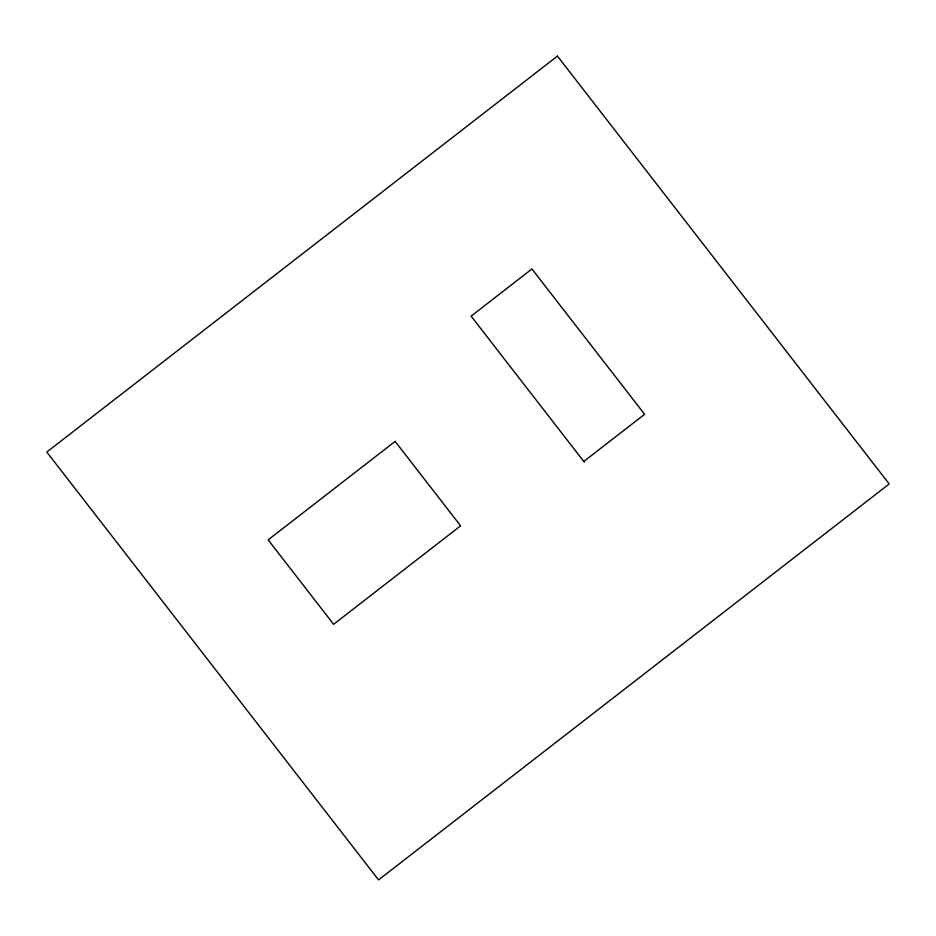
<?xml version="1.0" encoding="UTF-8"?>
<svg xmlns="http://www.w3.org/2000/svg" width="936" height="936" viewBox="0 0 936 936"><rect width="100%" height="100%" fill="white"/><g stroke="black" fill="none" stroke-linecap="round" stroke-linejoin="round"><path stroke-width="1.4" d="M583.795 461.448L644.611 414.297L531.929 268.971L471.112 316.134L584.345 462.162M557.435 56.102L46.8 452.053L378.565 879.898L889.2 483.947L557.435 56.102M395.144 441.394L268.152 539.873L333.625 624.3L460.617 525.821L395.144 441.394"/></g></svg>
